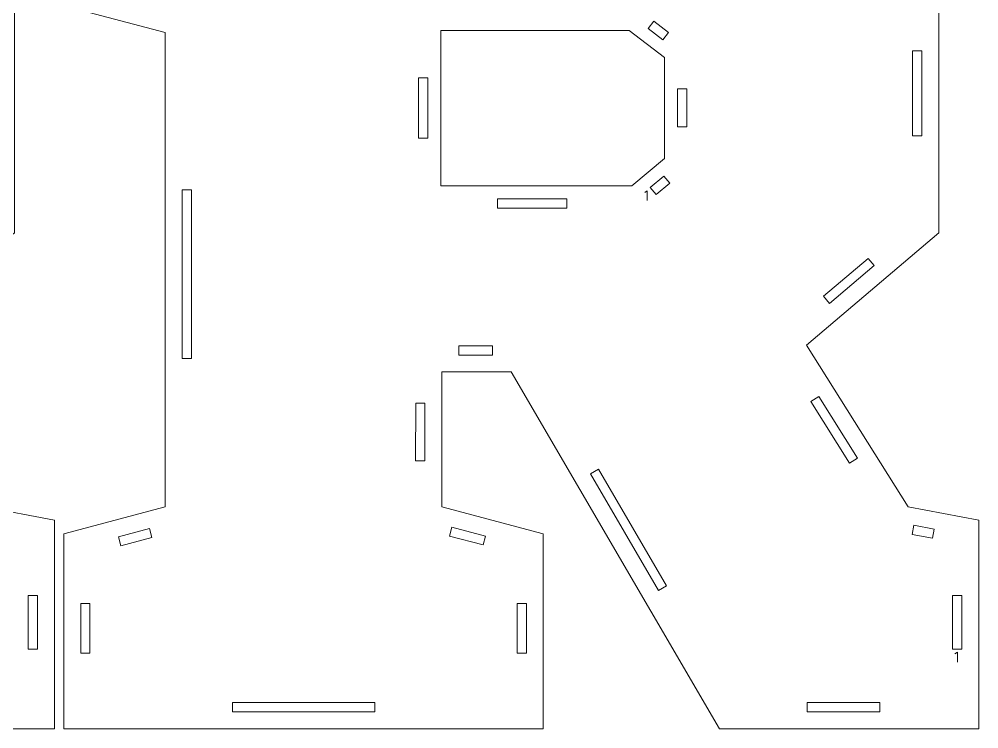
# Model space of a CAD drawing. Header units: centimetres. Extents: x -250 to 250, y -508 to 508.
# Drawn here: x 71.53 to 102.58, y 29.28 to 52.23 of the extents above; entities that cross this region are included whole.
import ezdxf

# ---------------------------------------------------------------- set-up
doc = ezdxf.new("R2010")
doc.units = ezdxf.units.CM
doc.header["$MEASUREMENT"] = 0
doc.layers.add('Capa 1', color=7, linetype='Continuous')

msp = doc.modelspace()

# ---------------------------------------------------------------- hatches: boundary and pattern name
at = {"layer": 'Capa 1', "true_color": 0x3e4095}
h = msp.add_hatch(color=175, dxfattribs=at)
edge = h.paths.add_edge_path()
edge.add_spline(control_points=[(91.84757, 46.68551), (91.84757, 46.68551), (91.77144, 46.63277), (91.77144, 46.63277), (91.77144, 46.63277), (91.84757, 46.68551), (91.84757, 46.68551), (91.84757, 46.68551), (91.84757, 46.36861), (91.84757, 46.36861), (91.84757, 46.36861), (91.84757, 46.68551), (91.84757, 46.68551)], knot_values=[0, 0, 0, 0, 0.25, 0.25, 0.25, 0.5, 0.5, 0.5, 0.75, 0.75, 0.75, 1, 1, 1, 1], degree=3, periodic=1)
h = msp.add_hatch(color=175, dxfattribs=at)
edge = h.paths.add_edge_path()
edge.add_spline(control_points=[(101.8889, 31.75779), (101.8889, 31.75779), (101.81277, 31.70505), (101.81277, 31.70505), (101.81277, 31.70505), (101.8889, 31.75779), (101.8889, 31.75779), (101.8889, 31.75779), (101.8889, 31.44089), (101.8889, 31.44089), (101.8889, 31.44089), (101.8889, 31.75779), (101.8889, 31.75779)], knot_values=[0, 0, 0, 0, 0.25, 0.25, 0.25, 0.5, 0.5, 0.5, 0.75, 0.75, 0.75, 1, 1, 1, 1], degree=3, periodic=1)

# ---------------------------------------------------------------- linework, layer by layer
at = {"layer": 'Capa 1', "color": 240, "lineweight": 9}
for points, knots in [([(72.67238, 29.28071), (72.67238, 29.28071), (64.28623, 29.28071), (64.28623, 29.28071), (64.28623, 29.28071), (57.54273, 40.82247), (57.54273, 40.82247), (57.54273, 40.82247), (55.30135, 40.82247), (55.30135, 40.82247), (55.30135, 40.82247), (55.2949, 36.45648), (55.2949, 36.45648), (55.2949, 36.45648), (58.58019, 35.59193), (58.58019, 35.59193), (58.58019, 35.59193), (58.58019, 29.28071), (58.58019, 29.28071), (58.58019, 29.28071), (43.06149, 29.28071), (43.06149, 29.28071), (43.06149, 29.28071), (43.06149, 35.59193), (43.06149, 35.59193), (43.06149, 35.59193), (46.34679, 36.45648), (46.34679, 36.45648), (46.34679, 36.45648), (46.34679, 51.80227), (46.34679, 51.80227), (46.34679, 51.80227), (43.06149, 52.66683), (43.06149, 52.66683), (43.06149, 52.66683), (43.06149, 59.28065), (43.06149, 59.28065), (43.06149, 59.28065), (65.53983, 59.28065), (65.53983, 59.28065), (65.53983, 59.28065), (71.37556, 54.3527), (71.37556, 54.3527), (71.37556, 54.3527), (71.37556, 45.31814), (71.37556, 45.31814), (71.37556, 45.31814), (67.09603, 41.68702), (67.09603, 41.68702), (67.09603, 41.68702), (70.38132, 36.45648), (70.38132, 36.45648), (70.38132, 36.45648), (72.67238, 36.02421), (72.67238, 36.02421), (72.67238, 36.02421), (72.67238, 29.28071), (72.67238, 29.28071)], [0, 0, 0, 0, 0.05263158, 0.05263158, 0.05263158, 0.10526316, 0.10526316, 0.10526316, 0.15789474, 0.15789474, 0.15789474, 0.21052632, 0.21052632, 0.21052632, 0.26315789, 0.26315789, 0.26315789, 0.31578947, 0.31578947, 0.31578947, 0.36842105, 0.36842105, 0.36842105, 0.42105263, 0.42105263, 0.42105263, 0.47368421, 0.47368421, 0.47368421, 0.52631579, 0.52631579, 0.52631579, 0.57894737, 0.57894737, 0.57894737, 0.63157895, 0.63157895, 0.63157895, 0.68421053, 0.68421053, 0.68421053, 0.73684211, 0.73684211, 0.73684211, 0.78947368, 0.78947368, 0.78947368, 0.84210526, 0.84210526, 0.84210526, 0.89473684, 0.89473684, 0.89473684, 0.94736842, 0.94736842, 0.94736842, 1, 1, 1, 1]), ([(102.58327, 29.28071), (102.58327, 29.28071), (94.19712, 29.28071), (94.19712, 29.28071), (94.19712, 29.28071), (87.45362, 40.82247), (87.45362, 40.82247), (87.45362, 40.82247), (85.21224, 40.82247), (85.21224, 40.82247), (85.21224, 40.82247), (85.20579, 36.45648), (85.20579, 36.45648), (85.20579, 36.45648), (88.49108, 35.59193), (88.49108, 35.59193), (88.49108, 35.59193), (88.49108, 29.28071), (88.49108, 29.28071), (88.49108, 29.28071), (72.97238, 29.28071), (72.97238, 29.28071), (72.97238, 29.28071), (72.97238, 35.59193), (72.97238, 35.59193), (72.97238, 35.59193), (76.25768, 36.45648), (76.25768, 36.45648), (76.25768, 36.45648), (76.25768, 51.80227), (76.25768, 51.80227), (76.25768, 51.80227), (72.97238, 52.66683), (72.97238, 52.66683), (72.97238, 52.66683), (72.97238, 59.28065), (72.97238, 59.28065), (72.97238, 59.28065), (95.45072, 59.28065), (95.45072, 59.28065), (95.45072, 59.28065), (101.28645, 54.3527), (101.28645, 54.3527), (101.28645, 54.3527), (101.28645, 45.31814), (101.28645, 45.31814), (101.28645, 45.31814), (97.00692, 41.68702), (97.00692, 41.68702), (97.00692, 41.68702), (100.29221, 36.45648), (100.29221, 36.45648), (100.29221, 36.45648), (102.58327, 36.02421), (102.58327, 36.02421), (102.58327, 36.02421), (102.58327, 29.28071), (102.58327, 29.28071)], [0, 0, 0, 0, 0.05263158, 0.05263158, 0.05263158, 0.10526316, 0.10526316, 0.10526316, 0.15789474, 0.15789474, 0.15789474, 0.21052632, 0.21052632, 0.21052632, 0.26315789, 0.26315789, 0.26315789, 0.31578947, 0.31578947, 0.31578947, 0.36842105, 0.36842105, 0.36842105, 0.42105263, 0.42105263, 0.42105263, 0.47368421, 0.47368421, 0.47368421, 0.52631579, 0.52631579, 0.52631579, 0.57894737, 0.57894737, 0.57894737, 0.63157895, 0.63157895, 0.63157895, 0.68421053, 0.68421053, 0.68421053, 0.73684211, 0.73684211, 0.73684211, 0.78947368, 0.78947368, 0.78947368, 0.84210526, 0.84210526, 0.84210526, 0.89473684, 0.89473684, 0.89473684, 0.94736842, 0.94736842, 0.94736842, 1, 1, 1, 1]), ([(91.88515, 51.9324), (91.88515, 51.9324), (92.3591, 51.56782), (92.3591, 51.56782), (92.3591, 51.56782), (92.54201, 51.80561), (92.54201, 51.80561), (92.54201, 51.80561), (92.06807, 52.17018), (92.06807, 52.17018), (92.06807, 52.17018), (91.88515, 51.9324), (91.88515, 51.9324)], [0, 0, 0, 0, 0.25, 0.25, 0.25, 0.5, 0.5, 0.5, 0.75, 0.75, 0.75, 1, 1, 1, 1]), ([(91.35395, 46.84712), (91.35395, 46.84712), (92.40878, 47.72614), (92.40878, 47.72614), (92.40878, 47.72614), (92.40878, 50.99435), (92.40878, 50.99435), (92.40878, 50.99435), (91.26691, 51.87271), (91.26691, 51.87271), (91.26691, 51.87271), (85.17858, 51.87271), (85.17858, 51.87271), (85.17858, 51.87271), (85.17858, 46.84712), (85.17858, 46.84712), (85.17858, 46.84712), (91.35395, 46.84712), (91.35395, 46.84712)], [0, 0, 0, 0, 0.16666667, 0.16666667, 0.16666667, 0.33333333, 0.33333333, 0.33333333, 0.5, 0.5, 0.5, 0.66666667, 0.66666667, 0.66666667, 0.83333333, 0.83333333, 0.83333333, 1, 1, 1, 1]), ([(100.43792, 51.20942), (100.43792, 51.20942), (100.43792, 48.46021), (100.43792, 48.46021), (100.43792, 48.46021), (100.73792, 48.46021), (100.73792, 48.46021), (100.73792, 48.46021), (100.73792, 51.20942), (100.73792, 51.20942), (100.73792, 51.20942), (100.43792, 51.20942), (100.43792, 51.20942)], [0, 0, 0, 0, 0.25, 0.25, 0.25, 0.5, 0.5, 0.5, 0.75, 0.75, 0.75, 1, 1, 1, 1]), ([(84.75432, 48.3809), (84.75432, 48.3809), (84.75432, 50.33893), (84.75432, 50.33893), (84.75432, 50.33893), (84.45432, 50.33893), (84.45432, 50.33893), (84.45432, 50.33893), (84.45432, 48.3809), (84.45432, 48.3809), (84.45432, 48.3809), (84.75432, 48.3809), (84.75432, 48.3809)], [0, 0, 0, 0, 0.25, 0.25, 0.25, 0.5, 0.5, 0.5, 0.75, 0.75, 0.75, 1, 1, 1, 1]), ([(92.83304, 49.97797), (92.83304, 49.97797), (92.83304, 48.7527), (92.83304, 48.7527), (92.83304, 48.7527), (93.13304, 48.7527), (93.13304, 48.7527), (93.13304, 48.7527), (93.13304, 49.97797), (93.13304, 49.97797), (93.13304, 49.97797), (92.83304, 49.97797), (92.83304, 49.97797)], [0, 0, 0, 0, 0.25, 0.25, 0.25, 0.5, 0.5, 0.5, 0.75, 0.75, 0.75, 1, 1, 1, 1]), ([(92.39121, 47.15923), (92.39121, 47.15923), (91.94938, 46.79105), (91.94938, 46.79105), (91.94938, 46.79105), (92.14143, 46.56058), (92.14143, 46.56058), (92.14143, 46.56058), (92.58326, 46.92877), (92.58326, 46.92877), (92.58326, 46.92877), (92.39121, 47.15923), (92.39121, 47.15923)], [0, 0, 0, 0, 0.25, 0.25, 0.25, 0.5, 0.5, 0.5, 0.75, 0.75, 0.75, 1, 1, 1, 1]), ([(77.10621, 41.257), (77.10621, 41.257), (77.10621, 46.71163), (77.10621, 46.71163), (77.10621, 46.71163), (76.80621, 46.71163), (76.80621, 46.71163), (76.80621, 46.71163), (76.80621, 41.257), (76.80621, 41.257), (76.80621, 41.257), (77.10621, 41.257), (77.10621, 41.257)], [0, 0, 0, 0, 0.25, 0.25, 0.25, 0.5, 0.5, 0.5, 0.75, 0.75, 0.75, 1, 1, 1, 1]), ([(89.25647, 46.42286), (89.25647, 46.42286), (87.0054, 46.42286), (87.0054, 46.42286), (87.0054, 46.42286), (87.0054, 46.12286), (87.0054, 46.12286), (87.0054, 46.12286), (89.25647, 46.12286), (89.25647, 46.12286), (89.25647, 46.12286), (89.25647, 46.42286), (89.25647, 46.42286)], [0, 0, 0, 0, 0.25, 0.25, 0.25, 0.5, 0.5, 0.5, 0.75, 0.75, 0.75, 1, 1, 1, 1]), ([(98.99985, 44.49081), (98.99985, 44.49081), (97.56179, 43.27063), (97.56179, 43.27063), (97.56179, 43.27063), (97.75588, 43.04188), (97.75588, 43.04188), (97.75588, 43.04188), (99.19395, 44.26206), (99.19395, 44.26206), (99.19395, 44.26206), (98.99985, 44.49081), (98.99985, 44.49081)], [0, 0, 0, 0, 0.25, 0.25, 0.25, 0.5, 0.5, 0.5, 0.75, 0.75, 0.75, 1, 1, 1, 1]), ([(86.84872, 41.671), (86.84872, 41.671), (85.75684, 41.671), (85.75684, 41.671), (85.75684, 41.671), (85.75684, 41.371), (85.75684, 41.371), (85.75684, 41.371), (86.84872, 41.371), (86.84872, 41.371), (86.84872, 41.371), (86.84872, 41.671), (86.84872, 41.671)], [0, 0, 0, 0, 0.25, 0.25, 0.25, 0.5, 0.5, 0.5, 0.75, 0.75, 0.75, 1, 1, 1, 1]), ([(84.36221, 39.81161), (84.36221, 39.81161), (84.35947, 37.95223), (84.35947, 37.95223), (84.35947, 37.95223), (84.65947, 37.95179), (84.65947, 37.95179), (84.65947, 37.95179), (84.66221, 39.81117), (84.66221, 39.81117), (84.66221, 39.81117), (84.36221, 39.81161), (84.36221, 39.81161)], [0, 0, 0, 0, 0.25, 0.25, 0.25, 0.5, 0.5, 0.5, 0.75, 0.75, 0.75, 1, 1, 1, 1]), ([(97.14944, 39.86479), (97.14944, 39.86479), (98.40157, 37.87126), (98.40157, 37.87126), (98.40157, 37.87126), (98.65562, 38.03082), (98.65562, 38.03082), (98.65562, 38.03082), (97.40348, 40.02436), (97.40348, 40.02436), (97.40348, 40.02436), (97.14944, 39.86479), (97.14944, 39.86479)], [0, 0, 0, 0, 0.25, 0.25, 0.25, 0.5, 0.5, 0.5, 0.75, 0.75, 0.75, 1, 1, 1, 1]), ([(92.47982, 33.90194), (92.47982, 33.90194), (90.27555, 37.67465), (90.27555, 37.67465), (90.27555, 37.67465), (90.01652, 37.5233), (90.01652, 37.5233), (90.01652, 37.5233), (92.2208, 33.7506), (92.2208, 33.7506), (92.2208, 33.7506), (92.47982, 33.90194), (92.47982, 33.90194)], [0, 0, 0, 0, 0.25, 0.25, 0.25, 0.5, 0.5, 0.5, 0.75, 0.75, 0.75, 1, 1, 1, 1]), ([(74.82249, 35.20138), (74.82249, 35.20138), (75.82406, 35.46495), (75.82406, 35.46495), (75.82406, 35.46495), (75.74772, 35.75508), (75.74772, 35.75508), (75.74772, 35.75508), (74.74614, 35.4915), (74.74614, 35.4915), (74.74614, 35.4915), (74.82249, 35.20138), (74.82249, 35.20138)], [0, 0, 0, 0, 0.25, 0.25, 0.25, 0.5, 0.5, 0.5, 0.75, 0.75, 0.75, 1, 1, 1, 1]), ([(85.45171, 35.51434), (85.45171, 35.51434), (86.54713, 35.22608), (86.54713, 35.22608), (86.54713, 35.22608), (86.62348, 35.5162), (86.62348, 35.5162), (86.62348, 35.5162), (85.52806, 35.80447), (85.52806, 35.80447), (85.52806, 35.80447), (85.45171, 35.51434), (85.45171, 35.51434)], [0, 0, 0, 0, 0.25, 0.25, 0.25, 0.5, 0.5, 0.5, 0.75, 0.75, 0.75, 1, 1, 1, 1]), ([(100.42541, 35.56785), (100.42541, 35.56785), (101.08008, 35.44433), (101.08008, 35.44433), (101.08008, 35.44433), (101.1357, 35.73913), (101.1357, 35.73913), (101.1357, 35.73913), (100.48104, 35.86265), (100.48104, 35.86265), (100.48104, 35.86265), (100.42541, 35.56785), (100.42541, 35.56785)], [0, 0, 0, 0, 0.25, 0.25, 0.25, 0.5, 0.5, 0.5, 0.75, 0.75, 0.75, 1, 1, 1, 1]), ([(71.82385, 33.59029), (71.82385, 33.59029), (71.82385, 31.85976), (71.82385, 31.85976), (71.82385, 31.85976), (72.12385, 31.85976), (72.12385, 31.85976), (72.12385, 31.85976), (72.12385, 33.59029), (72.12385, 33.59029), (72.12385, 33.59029), (71.82385, 33.59029), (71.82385, 33.59029)], [0, 0, 0, 0, 0.25, 0.25, 0.25, 0.5, 0.5, 0.5, 0.75, 0.75, 0.75, 1, 1, 1, 1]), ([(101.73474, 33.59029), (101.73474, 33.59029), (101.73474, 31.85976), (101.73474, 31.85976), (101.73474, 31.85976), (102.03474, 31.85976), (102.03474, 31.85976), (102.03474, 31.85976), (102.03474, 33.59029), (102.03474, 33.59029), (102.03474, 33.59029), (101.73474, 33.59029), (101.73474, 33.59029)], [0, 0, 0, 0, 0.25, 0.25, 0.25, 0.5, 0.5, 0.5, 0.75, 0.75, 0.75, 1, 1, 1, 1]), ([(73.82091, 31.7321), (73.82091, 31.7321), (73.82091, 33.33495), (73.82091, 33.33495), (73.82091, 33.33495), (73.52091, 33.33495), (73.52091, 33.33495), (73.52091, 33.33495), (73.52091, 31.7321), (73.52091, 31.7321), (73.52091, 31.7321), (73.82091, 31.7321), (73.82091, 31.7321)], [0, 0, 0, 0, 0.25, 0.25, 0.25, 0.5, 0.5, 0.5, 0.75, 0.75, 0.75, 1, 1, 1, 1]), ([(87.64255, 33.33495), (87.64255, 33.33495), (87.64255, 31.7321), (87.64255, 31.7321), (87.64255, 31.7321), (87.94255, 31.7321), (87.94255, 31.7321), (87.94255, 31.7321), (87.94255, 33.33495), (87.94255, 33.33495), (87.94255, 33.33495), (87.64255, 33.33495), (87.64255, 33.33495)], [0, 0, 0, 0, 0.25, 0.25, 0.25, 0.5, 0.5, 0.5, 0.75, 0.75, 0.75, 1, 1, 1, 1]), ([(83.03534, 30.12924), (83.03534, 30.12924), (78.42812, 30.12924), (78.42812, 30.12924), (78.42812, 30.12924), (78.42812, 29.82924), (78.42812, 29.82924), (78.42812, 29.82924), (83.03534, 29.82924), (83.03534, 29.82924), (83.03534, 29.82924), (83.03534, 30.12924), (83.03534, 30.12924)], [0, 0, 0, 0, 0.25, 0.25, 0.25, 0.5, 0.5, 0.5, 0.75, 0.75, 0.75, 1, 1, 1, 1]), ([(99.38453, 30.12924), (99.38453, 30.12924), (97.03431, 30.12924), (97.03431, 30.12924), (97.03431, 30.12924), (97.03431, 29.82924), (97.03431, 29.82924), (97.03431, 29.82924), (99.38453, 29.82924), (99.38453, 29.82924), (99.38453, 29.82924), (99.38453, 30.12924), (99.38453, 30.12924)], [0, 0, 0, 0, 0.25, 0.25, 0.25, 0.5, 0.5, 0.5, 0.75, 0.75, 0.75, 1, 1, 1, 1])]:
    msp.add_open_spline(points, degree=3, knots=knots, dxfattribs=at)
at = {"layer": 'Capa 1', "color": 114, "lineweight": 9}
for points in [[(91.84757, 46.68551), (91.84757, 46.68551), (91.77144, 46.63277), (91.77144, 46.63277), (91.77144, 46.63277), (91.84757, 46.68551), (91.84757, 46.68551), (91.84757, 46.68551), (91.84757, 46.36861), (91.84757, 46.36861), (91.84757, 46.36861), (91.84757, 46.68551), (91.84757, 46.68551)], [(101.8889, 31.75779), (101.8889, 31.75779), (101.81277, 31.70505), (101.81277, 31.70505), (101.81277, 31.70505), (101.8889, 31.75779), (101.8889, 31.75779), (101.8889, 31.75779), (101.8889, 31.44089), (101.8889, 31.44089), (101.8889, 31.44089), (101.8889, 31.75779), (101.8889, 31.75779)]]:
    msp.add_open_spline(points, degree=3, knots=[0, 0, 0, 0, 0.25, 0.25, 0.25, 0.5, 0.5, 0.5, 0.75, 0.75, 0.75, 1, 1, 1, 1], dxfattribs=at)

doc.saveas('drawing.dxf')
